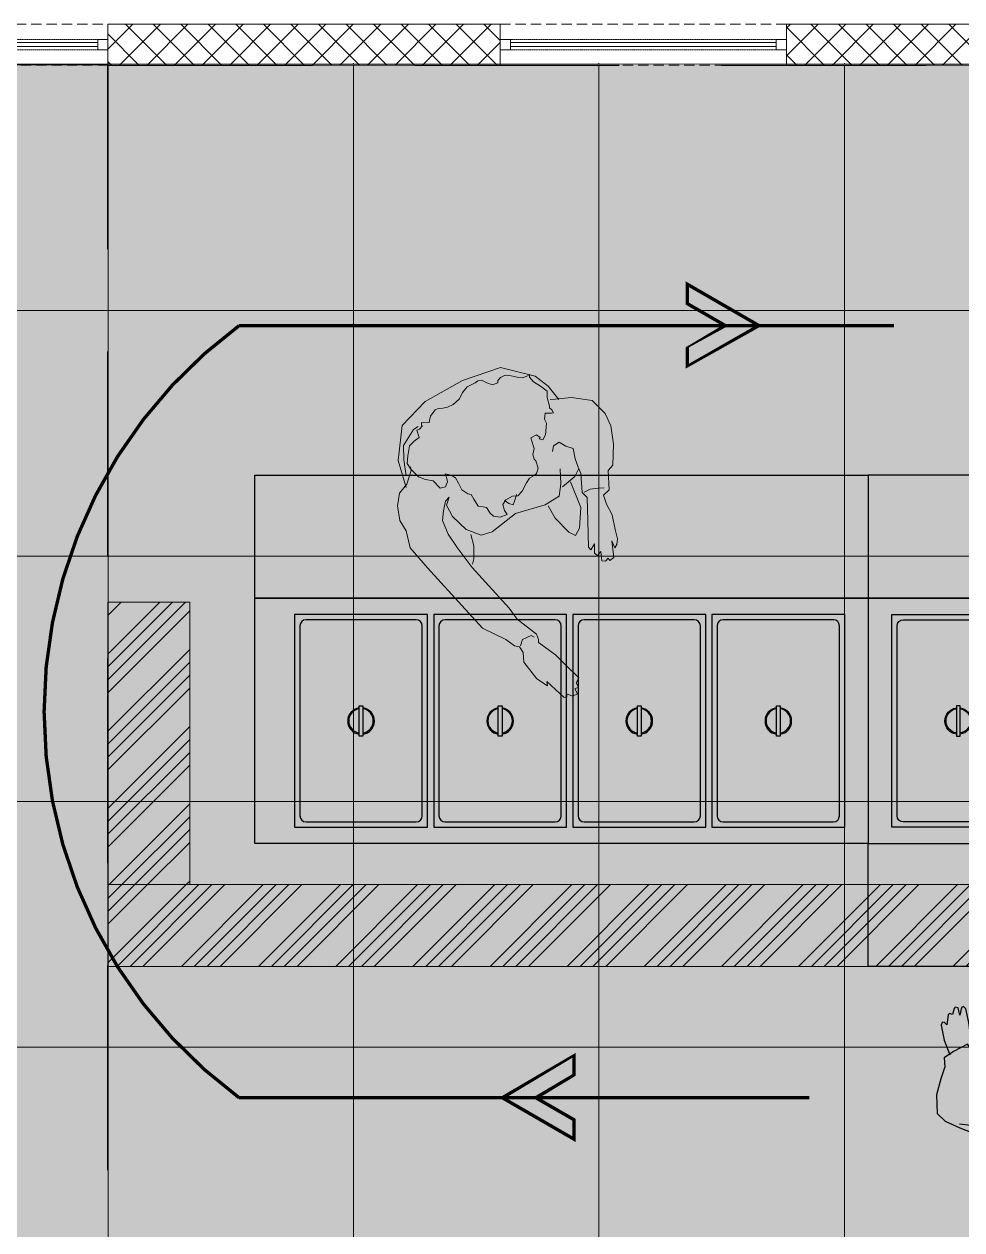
# Model space of a CAD drawing. Header units: millimetres. Extents: x 2335845 to 2509607, y 289014 to 361737.
# Drawn here: x 2388381 to 2390673, y 304056 to 307002 of the extents above; entities that cross this region are included whole.
import ezdxf

# ---------------------------------------------------------------- set-up
doc = ezdxf.new("R2010")
doc.units = ezdxf.units.MM
for name, pattern in [('DASHED', [0.75, 0.5, -0.25]), ('DASHED2', [0.375, 0.25, -0.125]), ('HIDDEN', [0.375, 0.25, -0.125]), ('HIDDEN2', [0.1875, 0.125, -0.0625])]:
    doc.linetypes.add(name, pattern=pattern)
for name, color, linetype, lineweight in [('150 mm WALL', 134, 'Continuous', 25), ('AR_01_PARTITION FULL HT', 2, 'Continuous', 25), ('AR_01_WALL', 134, 'Continuous', 20), ('I-Human', 9, 'Continuous', 9), ('IN-PRTN-FULL', 30, 'Continuous', 20), ('IN-PRTN-HATCH', 8, 'Continuous', 5), ('K - Equipment', 7, 'Continuous', 25), ('SWA- GLASS PARTITION', 8, 'Continuous', 5), ('SWA-GLASS', 140, 'Continuous', 9), ('SWA-METAL', 165, 'Continuous', 9), ('TOA-FC-GYPSUM', 250, 'Continuous', 5), ('TOA-FL-TILE-2', 8, 'Continuous', 5), ('TOA-FL-TILE-3', 8, 'Continuous', 5)]:
    doc.layers.add(name, color=color, linetype=linetype, lineweight=lineweight)
for name, color, linetype in [('CH - MAN', 8, 'Continuous'), ('FLOOR MARK', 7, 'Continuous'), ('FR-CUSTOM', 40, 'Continuous'), ('I-FUR', 7, 'Continuous'), ('I-FURN', 7, 'Continuous')]:
    doc.layers.add(name, color=color, linetype=linetype)
pattern_1 = [(135, (951725.344004, 6184.825185), (-94.29268927122612, -94.29268927122612), []), (135, (951725.344004, 6216.256095), (-94.29268927122612, -94.29268927122612), []), (135, (951725.344004, 6247.687005), (-94.29268927122612, -94.29268927122612), []), (135, (951725.344004, 6279.117985), (-94.29268927122612, -94.29268927122612), [])]

# ---------------------------------------------------------------- blocks, each defined once
blk = doc.blocks.new('EGEG')
at = {"layer": 'K - Equipment'}
for points in [[(2039130.925548421, -715975.5436601574), (2039430.925548421, -715975.5436601574), (2039430.925548421, -717775.5436601574), (2039130.925548421, -717775.5436601574), (2039130.925548421, -715975.5436601574)], [(2039431.1868842, -715975.5436601574), (2040030.925548421, -715975.5436601574), (2040030.925548421, -717775.5436601574), (2039430.925548421, -717775.5436601574), (2039430.925548421, -715975.5436601574)], [(2040330.925548421, -715975.5436601574), (2040030.925548421, -715975.5436601574), (2040030.925548421, -717775.5436601574), (2040330.925548421, -717775.5436601574), (2040330.925548421, -715975.5436601574)]]:
    blk.add_lwpolyline(points, dxfattribs=at)
for points in [[(2039991.05621631, -716033.0220869747), (2039471.05621631, -716033.0220869747), (2039471.05621631, -716358.0220869747), (2039991.05621631, -716358.0220869747)], [(2039768.768482327, -716190.8178363065), (2039768.768482327, -716200.1217401349), (2039694.133308948, -716200.1217401349), (2039694.133308948, -716190.8178363065)], [(2039991.05621631, -716373.059022943), (2039471.05621631, -716373.059022943), (2039471.05621631, -716698.059022943), (2039991.05621631, -716698.059022943)], [(2039768.768482327, -716530.8547722748), (2039768.768482327, -716540.1586761032), (2039694.133308948, -716540.1586761032), (2039694.133308948, -716530.8547722748)], [(2039991.05621631, -716713.0959589113), (2039471.05621631, -716713.0959589113), (2039471.05621631, -717038.0959589113), (2039991.05621631, -717038.0959589113)], [(2039768.768482327, -716870.8917082432), (2039768.768482327, -716880.1956120706), (2039694.133308948, -716880.1956120706), (2039694.133308948, -716870.8917082432)], [(2039991.05621631, -717053.1328948787), (2039471.05621631, -717053.1328948787), (2039471.05621631, -717378.1328948787), (2039991.05621631, -717378.1328948787)], [(2039768.768482327, -717210.9286442106), (2039768.768482327, -717220.2325480389), (2039694.133308948, -717220.2325480389), (2039694.133308948, -717210.9286442106)], [(2039991.05621631, -717393.1698308471), (2039471.05621631, -717393.1698308471), (2039471.05621631, -717718.1698308471), (2039991.05621631, -717718.1698308471)], [(2039768.768482327, -717550.9655801789), (2039768.768482327, -717560.2694840073), (2039694.133308948, -717560.2694840073), (2039694.133308948, -717550.9655801789)]]:
    blk.add_lwpolyline(points, close=True, dxfattribs=at)
for points in [[(2039963.05621631, -716046.0220869747), (2039499.05621631, -716046.0220869747, 0.414213562373095), (2039484.05621631, -716061.0220869747), (2039484.05621631, -716330.0220869747, 0.414213562373095), (2039499.05621631, -716345.0220869747), (2039963.05621631, -716345.0220869747, 0.414213562373095), (2039978.05621631, -716330.0220869747), (2039978.05621631, -716061.0220869747, 0.414213562373095)], [(2039963.05621631, -716386.059022943), (2039499.05621631, -716386.059022943, 0.414213562373095), (2039484.05621631, -716401.059022943), (2039484.05621631, -716670.059022943, 0.414213562373095), (2039499.05621631, -716685.059022943), (2039963.05621631, -716685.059022943, 0.414213562373095), (2039978.05621631, -716670.059022943), (2039978.05621631, -716401.059022943, 0.414213562373095)], [(2039963.05621631, -716726.0959589113), (2039499.05621631, -716726.0959589113, 0.414213562373095), (2039484.05621631, -716741.0959589113), (2039484.05621631, -717010.0959589113, 0.414213562373095), (2039499.05621631, -717025.0959589113), (2039963.05621631, -717025.0959589113, 0.414213562373095), (2039978.05621631, -717010.0959589113), (2039978.05621631, -716741.0959589113, 0.414213562373095)], [(2039963.05621631, -717066.1328948787), (2039499.05621631, -717066.1328948787, 0.414213562373095), (2039484.05621631, -717081.1328948787), (2039484.05621631, -717350.1328948787, 0.414213562373095), (2039499.05621631, -717365.1328948787), (2039963.05621631, -717365.1328948787, 0.414213562373095), (2039978.05621631, -717350.1328948787), (2039978.05621631, -717081.1328948787, 0.414213562373095)], [(2039963.05621631, -717406.1698308471), (2039499.05621631, -717406.1698308471, 0.414213562373095), (2039484.05621631, -717421.1698308471), (2039484.05621631, -717690.1698308471, 0.414213562373095), (2039499.05621631, -717705.1698308471), (2039963.05621631, -717705.1698308471, 0.414213562373095), (2039978.05621631, -717690.1698308471), (2039978.05621631, -717421.1698308471, 0.414213562373095)]]:
    blk.add_lwpolyline(points, format="xyb", close=True, dxfattribs=at)
for centre, radius, start, end in [((2039731.450895638, -716195.4697882212), 32.54279514469512, 8.2185138827943, 171.7814861172057), ((2039731.05621631, -716195.5220869747), 30, 9.021690048051655, 170.9783099519483), ((2039731.450895638, -716195.4697882212), 32.54279514469512, 188.2185138827943, 351.7814861172056), ((2039731.05621631, -716195.5220869747), 30, 188.8194774801104, 351.1805225198896), ((2039731.450895638, -716535.5067241886), 32.54279514469512, 8.2185138827943, 171.7814861172057), ((2039731.05621631, -716535.559022943), 30, 9.021690048051655, 170.9783099519483), ((2039731.450895638, -716535.5067241886), 32.54279514469512, 188.2185138827943, 351.7814861172056), ((2039731.05621631, -716535.559022943), 30, 188.8194774801104, 351.1805225198896), ((2039731.450895638, -716875.5436601569), 32.54279514469512, 8.2185138827943, 171.7814861172057), ((2039731.05621631, -716875.5959589113), 30, 9.021690048051655, 170.9783099519483), ((2039731.450895638, -716875.5436601569), 32.54279514469512, 188.2185138827943, 351.7814861172056), ((2039731.05621631, -716875.5959589113), 30, 188.8194774801104, 351.1805225198896), ((2039731.450895638, -717215.5805961252), 32.54279514469512, 8.2185138827943, 171.7814861172057), ((2039731.05621631, -717215.6328948787), 30, 9.021690048051655, 170.9783099519483), ((2039731.450895638, -717215.5805961252), 32.54279514469512, 188.2185138827943, 351.7814861172056), ((2039731.05621631, -717215.6328948787), 30, 188.8194774801104, 351.1805225198896), ((2039731.450895638, -717555.6175320935), 32.54279514469512, 8.2185138827943, 171.7814861172057), ((2039731.05621631, -717555.6698308471), 30, 9.021690048051655, 170.9783099519483), ((2039731.450895638, -717555.6175320935), 32.54279514469512, 188.2185138827943, 351.7814861172056), ((2039731.05621631, -717555.6698308471), 30, 188.8194774801104, 351.1805225198896)]:
    blk.add_arc(centre, radius, start, end, dxfattribs=at)
blk = doc.blocks.new('Man_Walking')
at = {"color": 8}
for points in [[(6.994815942484593, 20.04714680234597), (5.673333300886723, 21.73925321504325), (5.221422860965276, 23.90092526433714), (5.482468270448179, 26.46741793760507), (6.870983114018372, 27.81202701512925), (8.857115064208982, 26.90841829974566), (9.594983994741368, 24.49800938510439), (9.74457141569178, 22.35813806680457)], [(21.05976687762791, 19.28508842521555), (20.44580443824703, 19.95180992260779), (20.28367492179291, 20.48555461674991), (20.17730606144301, 21.23614714520849), (19.98102210609863, 21.85267060742067), (20.10818028991321, 22.22500176150228), (20.47174635114948, 22.25902167901026), (20.81349823278811, 21.71232428653624), (21.0441444355672, 21.2941126616341), (21.32499743648509, 21.29393920082279), (21.44392880234659, 22.10860103428135), (21.752981099399, 23.61231731336815), (22.01264350832094, 23.87469857365417), (22.244937944404, 23.75755273575655), (22.40541922755506, 22.92274225460992), (22.60274225814442, 23.71167227018927), (22.91075540709585, 23.80993507673779), (23.04037879081966, 23.66003493241791), (23.1938657912458, 23.00643959942212), (23.52183699696411, 23.10326321609941), (23.67141844558114, 22.95192399462925), (23.81317427191948, 21.85743705415356), (24.11563356290458, 22.15689019047463), (24.33517204162013, 22.14105911240026), (24.45327207605874, 21.83135819142248), (24.13413683822069, 20.1878160918603), (23.49711333544997, 18.58727619609621)], [(6.858444872823156, 18.15601234939263), (6.827289904639428, 19.83111103348879), (7.929846257597772, 21.42445697636035), (9.28017720166258, 22.23954840705742), (10.62972110145961, 21.9901543613531), (11.43850298821667, 20.5631353622483)], [(6.344957073715477, 17.35661428658282), (7.025970910667409, 18.37204811825072), (9.192112672812755, 19.96473688076535)], [(16.17591003306347, 16.72373590742959), (17.9360867632938, 16.90096321669338), (19.43679217257681, 16.64066880549203), (20.55413896535879, 16.33197992991413), (21.22891091525776, 16.20728290706197), (21.01386538086968, 17.4394096879449), (20.97725556989894, 19.03886299392238), (21.56086928096351, 19.75716549586545), (23.09897154548412, 18.96190325508982), (24.11346336959082, 18.28043767166932), (24.04255041336706, 17.29704775613377), (24.47888336919709, 15.97292504888796), (24.96352286583783, 14.26512526830251), (24.89182286534538, 12.21724987636466), (23.99497644973758, 11.36945734917831), (22.42335808423081, 10.6463618448432), (21.0948465113122, 10.13385192661903), (20.07332575588384, 8.610701179117175), (18.5383172013469, 6.288152368804593), (16.90669556518946, 4.732957705170382), (13.92631707350188, 4.491642563643698), (10.10442763833794, 5.223474152511558), (7.810517826390196, 6.073238220770551), (7.022768266511547, 6.738353255946869)], [(13.90303254799414, 16.81159601175918), (14.35809116498581, 18.90786586807358), (15.07104701438925, 19.31268649204853), (13.2688056304039, 20.65926711064444), (11.34655770511449, 20.34164941064214), (12.01430072369089, 18.01233605686671), (12.20285908841538, 17.4664678617954)], [(5.349136443684749, 14.08271947686794), (5.685762607908825, 16.64376196738781), (7.840994684479255, 18.08515997366599), (10.27127556608934, 19.12653035836033), (11.4805676419744, 19.03932743438859)], [(14.63859481281065, 18.58348362460842), (15.89073858671941, 18.03695824917927), (17.18573405865186, 17.03111042229361)], [(8.454134808105437, 7.623639882013642), (5.170646253179026, 6.339639995076915), (4.635339082925153, 5.237660419794202), (3.533569774235498, 4.708799953324934), (1.260692289165258, 4.796660057653618), (0.0576421003358938, 6.023993836146338), (-3.75132494e-08, 8.385351106052303), (0.8968463780945477, 9.233143633239573), (2.956252417311358, 12.50638126259751), (5.035903739139707, 13.95322945162466), (8.130833929342543, 15.78309753363269), (9.599597326174944, 16.13341633012519)], [(10.44489607537775, 15.81211122544287), (10.9138655603308, 16.17483364183304), (11.41581908256262, 16.34857042878762), (11.84964831217325, 16.22398312672144), (12.23400148586529, 16.38287426880729)], [(13.37343280671553, 16.34736083595621), (13.64161754107476, 16.1880664962599), (14.04748276988243, 16.32208049769347), (14.4927839816562, 16.03338470684489), (15.14675379891446, 15.72964167232098), (15.24427400154468, 15.46602462092946)], [(15.78493919788593, 14.23741643079652), (15.5583466645528, 14.65029632610262), (15.31836736728087, 14.87753442390008), (15.07647328823145, 14.75502223540738), (14.91560739317151, 14.46338581024142), (14.92349124806492, 13.92632181048052), (14.9975846138002, 13.33783161345113), (15.0119204143773, 12.56704345084185), (14.89192241149044, 11.5493573964794), (14.6825294971502, 10.58476945534844), (14.42557530866793, 10.25341024466056), (14.13706899211388, 9.807696826494835), (13.92745134999018, 10.77917403028536), (13.59065945044017, 9.987054157757344), (13.3564244985007, 11.26354311442523), (13.52422521181483, 11.97454549994641), (13.35404355265541, 12.52331291145479), (12.92021432304477, 12.64790021352096), (12.34201121701494, 12.38635827570383), (11.82380711242763, 12.63365936506748), (11.44447397521412, 12.54438389704669), (11.23221724245809, 12.18647562974352), (11.29435575346247, 11.10900379829295), (11.33522364563464, 10.38295416909736), (11.06226031108213, 10.7991778963295), (10.70060966543019, 9.985524715077053), (10.47927860485993, 10.79456534604819), (10.19913901576888, 10.46487805132515), (10.05692135741151, 10.75504415933196), (10.22472207072655, 11.46604654485404), (10.3031278725864, 12.23014704360762), (10.30863078163452, 12.95285284087627), (10.37389125583991, 13.8578566037248), (10.56630927897072, 14.26384723636861), (10.53356667797629, 14.77937792740508), (10.37653034647223, 15.18724207481941), (10.17455512295669, 15.29511021724725), (9.947479717053962, 15.05489998934886), (9.814577822796991, 14.50466226068224)], [(22.45608714094919, 11.10023411355255), (20.92265267494872, 10.90665625604456), (19.13986952930531, 9.362361957906476), (17.21683455974902, 7.980258781501878), (15.33743833248603, 7.203318630042165), (11.71501694761787, 7.540572780076079)], [(14.54575355126848, 2.546006283207904), (14.20991443131128, 1.049449269089425), (14.91117355087476, 0.238493660425636), (16.10955594118582, -1.97816483e-08), (17.72481304898406, 1.328258509497432), (19.40007342743388, 3.488616198076531), (20.39589405746551, 6.762511007792317), (20.47304890074315, 8.886031777847935)], [(7.152110404850418, 6.424871377977843), (8.101144115521263, 4.835661257139553), (9.493539713342896, 4.126944759977824), (11.32384235552922, 4.223076508374877), (12.8946736767673, 3.881686536306777), (15.18858348871594, 3.031922468048694), (16.44151430689158, 3.549882569021837), (18.07313594304992, 5.105077232656046), (19.04635015766757, 7.011905053496636)], [(14.21148851984503, 3.178420221894016), (14.9774187085793, 2.210723674245715), (16.64019531292047, 2.090819653784679), (18.25545242071871, 3.419078183063764), (18.5757140565845, 5.753184539229412)]]:
    blk.add_lwpolyline(points, dxfattribs=at)
blk.add_lwpolyline([(12.91714248535004, 17.45325523879169), (12.54450273010457, 17.45680066952432), (12.27272986847651, 17.24313949824304), (12.04398111708156, 16.9797240456563), (11.96103815131277, 16.79909799604034), (11.66130128888176, 16.84403812825881), (11.2090652588538, 16.71336795875218), (10.54314058686282, 16.52812935885581), (9.91473711605954, 15.57043068038533), (9.79163385847164, 14.83287923824796), (9.657058618722427, 14.25943628489299), (9.434278940442482, 13.1092065462552), (9.437142758857364, 12.50252687242923), (9.110149495976428, 11.52309328642955), (9.30208464653765, 11.27599379587068), (9.552345453050066, 11.51453210780514), (9.442387523117533, 10.63607740157372), (9.66204523819465, 9.803831545912407), (10.63534919122389, 9.080520952228515), (12.54635067787308, 8.756110129723174), (14.49249241986467, 8.919009025674171), (15.35752849695541, 9.603059156969582), (15.65010581334968, 11.07481820931739), (15.86355301902654, 10.80284157810624), (16.08226169746625, 10.92702568256286), (15.86810689143635, 12.48197733549191), (15.91903156506555, 14.15776926094881), (15.80884890735046, 15.21537969963796), (15.6157232838666, 16.09236408871115), (15.17376876307912, 16.42747032893735), (14.44522270751417, 16.66661343728706), (13.81419685458127, 16.64213949424525), (13.71667665194923, 16.90575654563677), (13.55462028396846, 17.24400501898513), (13.35933844242277, 17.44469406016728)], close=True, dxfattribs=at)
blk = doc.blocks.new('M3')
at = {"color": 8}
blk.add_blockref('Man_Walking', (-8.7980396e-09, 4.18495532e-08), dxfattribs=at)
blk = doc.blocks.new('G$CEFFFF363')
at = {"layer": 'FR-CUSTOM', "linetype": 'DASHED2', "ltscale": 100}
h = blk.add_hatch(color=7, dxfattribs=at)
h.dxf.hatch_style = 1
h.paths.add_polyline_path([(502.6022259536549, 5849.606525533367), (444.8671990346047, 5849.606525533367), (379.5169322268921, 5962.796507932246), (314.1666654189466, 5849.606525533367), (256.4316385043203, 5849.606525540818), (379.5169322268921, 6062.796507932246)])
h = blk.add_hatch(color=7, dxfattribs=at)
h.dxf.hatch_style = 1
h.paths.add_polyline_path([(-2042.427217284334, 5511.53542358987), (-1984.692190365575, 5511.53542358987), (-1919.341923557571, 5398.345441190526), (-1853.991656749917, 5511.53542358987), (-1796.256629835232, 5511.535423582885), (-1919.341923557571, 5298.345441190992)])
at = {"layer": 'FR-CUSTOM', "color": 1, "linetype": 'DASHED2', "ltscale": 100}
for p, q in [((379.5169322268921, 5962.796507932246), (314.1666654189466, 5849.606525533367)), ((444.8671990346047, 5849.606525533367), (379.5169322268921, 5962.796507932246)), ((-1984.692190365575, 5511.53542358987), (-1919.341923557571, 5398.345441190526)), ((-1919.341923557571, 5398.345441190526), (-1853.991656749917, 5511.53542358987))]:
    blk.add_line(p, q, dxfattribs=at)
at = {"layer": 'FR-CUSTOM', "color": 1, "linetype": 'DASHED2', "ltscale": 100, "const_width": 10}
blk.add_lwpolyline([(-1919.341923557571, 4896.434207702056), (-1919.341923557571, 6846.875950230286, -0.5055127666361997), (379.5169322268921, 6846.875950230286), (379.5169322268921, 5148.184207702056)], format="xyb", dxfattribs=at)
at = {"layer": 'FR-CUSTOM', "color": 1, "linetype": 'Continuous', "ltscale": 100, "const_width": 10}
for points in [[(502.6022259536549, 5849.606525533367), (444.8671990346047, 5849.606525533367), (379.5169322268921, 5962.796507932246), (314.1666654189466, 5849.606525533367), (256.4316385043203, 5849.606525540818), (379.5169322268921, 6062.796507932246)], [(-2042.427217284334, 5511.53542358987), (-1984.692190365575, 5511.53542358987), (-1919.341923557571, 5398.345441190526), (-1853.991656749917, 5511.53542358987), (-1796.256629835232, 5511.535423582885), (-1919.341923557571, 5298.345441190992)]]:
    blk.add_lwpolyline(points, close=True, dxfattribs=at)
at = {"layer": 'CH - MAN', "xscale": 27.33749999850989, "yscale": 27.33749999850989, "zscale": 27.33749999850989, "rotation": 90}
blk.add_blockref('M3', (760.311289628793, 4087.278417169116), dxfattribs=at)
blk = doc.blocks.new('FDFSDFD')
at = {"layer": 'I-Human'}
for p, q in [((-1774290.468677218, -879044.5273317939), (-1774265.713461607, -879026.389015709)), ((-1774265.713461607, -879026.389015709), (-1774231.056159748, -879014.8464509295)), ((-1774231.056159748, -879014.8464509295), (-1774201.349901014, -879016.4953887552)), ((-1774201.349901014, -879016.4953887552), (-1774160.091208329, -879006.6017618)), ((-1774160.091208329, -879006.6017618), (-1774097.377995444, -879021.4422022322)), ((-1774097.377995444, -879021.4422022322), (-1773904.287313669, -879072.5592748285)), ((-1774302.021111173, -879070.9103370028), (-1774290.468677218, -879044.5273317939)), ((-1774434.04892777, -879126.9742230788), (-1774363.083976345, -879079.1550261325)), ((-1774363.083976345, -879079.1550261325), (-1774295.419720336, -879065.9635235259)), ((-1774320.174935953, -879079.1550261325), (-1774358.132933222, -879092.3465287376)), ((-1774326.776326784, -879095.6444043902), (-1774302.021111173, -879070.9103370028)), ((-1773904.287313669, -879072.5592748285), (-1773853.126534739, -879110.484844821)), ((-1774389.489539664, -879107.1869691698), (-1774412.594407568, -879146.7614769866)), ((-1774358.132933222, -879092.3465287376), (-1774389.489539664, -879107.1869691698)), ((-1774381.931382825, -879120.1801538769), (-1774361.746012352, -879105.0540592012)), ((-1774361.746012352, -879105.0540592012), (-1774346.6069845, -879094.9699960849)), ((-1774346.6069845, -879094.9699960849), (-1774329.785842442, -879096.65067327)), ((-1774335.485742055, -879098.5450626817), (-1774326.776326784, -879095.6444043902)), ((-1774329.785842442, -879096.65067327), (-1774304.554129356, -879105.0540592012)), ((-1774304.554129356, -879105.0540592012), (-1774291.097215713, -879116.8187995038)), ((-1774183.196076228, -879107.1869691698), (-1774203.000248716, -879120.3784717763)), ((-1774146.888426667, -879103.8890935171), (-1774183.196076228, -879107.1869691698)), ((-1774107.280081691, -879108.8359069953), (-1774146.888426667, -879103.8890935171)), ((-1774047.867564221, -879118.7295339493), (-1774107.280081691, -879108.8359069953)), ((-1773853.126534739, -879110.484844821), (-1773830.021666829, -879122.0274096006)), ((-1774460.454491089, -879204.4743008855), (-1774434.04892777, -879126.9742230788)), ((-1774388.659839643, -879150.4323432242), (-1774386.977725444, -879135.3062485498)), ((-1774386.977725444, -879135.3062485498), (-1774381.931382825, -879120.1801538769)), ((-1774291.097215713, -879116.8187995038), (-1774279.322416275, -879131.9448941782)), ((-1774279.322416275, -879131.9448941782), (-1774255.772817394, -879138.6676029242)), ((-1774255.772817394, -879138.6676029242), (-1774252.408588979, -879152.113020412)), ((-1774226.105116625, -879148.4104148123), (-1774211.25198726, -879133.5699743801)), ((-1774221.154073501, -879135.218912207), (-1774226.105116625, -879148.4104148123)), ((-1774203.000248716, -879120.3784717763), (-1774221.154073501, -879135.218912207)), ((-1774211.25198726, -879133.5699743801), (-1774179.895380812, -879133.5699743801)), ((-1774179.895380812, -879133.5699743801), (-1774136.98634042, -879148.4104148123)), ((-1774092.42695232, -879146.7614769866), (-1774064.371041293, -879131.9210365544)), ((-1774064.371041293, -879131.9210365544), (-1774054.468955046, -879123.6763474263)), ((-1773917.490095326, -879153.3572282891), (-1774047.867564221, -879118.7295339493)), ((-1773823.420274964, -879135.218912125), (-1773834.97271021, -879146.7614769168)), ((-1773830.021666829, -879122.0274096006), (-1773821.76992829, -879131.9210365544)), ((-1773821.76992829, -879131.9210365544), (-1773805.266451218, -879133.5699743801)), ((-1773805.266451218, -879133.5699743801), (-1773783.811931022, -879123.6763474263)), ((-1773783.811931022, -879123.6763474263), (-1773732.651152086, -879133.5699743801)), ((-1773732.651152086, -879133.5699743801), (-1773706.245588772, -879148.4104148123)), ((-1774418.937895349, -879172.2811466445), (-1774412.209438525, -879168.9197922716)), ((-1774415.57366694, -879177.3231782026), (-1774418.937895349, -879172.2811466445)), ((-1774412.594407568, -879146.7614769866), (-1774413.92306787, -879160.4792377147)), ((-1774412.209438525, -879168.9197922716), (-1774410.52732432, -879170.600469458)), ((-1774410.52732432, -879170.600469458), (-1774407.163095911, -879160.5164063431)), ((-1774407.163095911, -879153.7936975985), (-1774388.659839643, -879150.4323432242)), ((-1774407.163095911, -879160.5164063431), (-1774407.163095911, -879153.7936975985)), ((-1774269.229731025, -879163.8777607147), (-1774281.004530469, -879165.5584378999)), ((-1774281.004530469, -879165.5584378999), (-1774270.911845241, -879177.3231782026)), ((-1774260.819160002, -879162.1970835283), (-1774269.229731025, -879163.8777607147)), ((-1774252.408588979, -879152.113020412), (-1774260.819160002, -879162.1970835283)), ((-1774136.98634042, -879148.4104148123), (-1774107.280081691, -879174.7934200226)), ((-1774120.482863348, -879153.3572282891), (-1774092.42695232, -879146.7614769866)), ((-1774107.280081691, -879174.7934200226), (-1774102.329038567, -879202.8253630599)), ((-1773884.48314117, -879158.3040417661), (-1773917.490095326, -879153.3572282891)), ((-1773830.021666829, -879183.0381091521), (-1773884.48314117, -879158.3040417661)), ((-1773834.97271021, -879146.7614769168), (-1773833.32236161, -879169.8466065045)), ((-1773833.32236161, -879169.8466065045), (-1773826.720972152, -879174.7934197612)), ((-1773706.245588772, -879148.4104148123), (-1773716.147675019, -879151.7082904635)), ((-1773716.147675019, -879151.7082904635), (-1773661.686200666, -879171.495544374)), ((-1773661.686200666, -879171.495544374), (-1773660.035852959, -879178.0912956739)), ((-1774463.755186499, -879308.3573839066), (-1774460.454491089, -879204.4743008855)), ((-1774430.712694793, -879215.9787534837), (-1774422.302123758, -879199.1719816215)), ((-1774422.302123758, -879199.1719816215), (-1774417.255781144, -879194.1299500648)), ((-1774417.255781144, -879194.1299500648), (-1774410.52732432, -879189.0879185067)), ((-1774410.52732432, -879189.0879185067), (-1774415.57366694, -879177.3231782026)), ((-1774270.911845241, -879177.3231782026), (-1774260.819160002, -879184.0458869486)), ((-1774260.819160002, -879184.0458869486), (-1774245.680132155, -879184.0458869486)), ((-1774245.680132155, -879184.0458869486), (-1774227.176875892, -879184.0458869486)), ((-1774227.176875892, -879184.0458869486), (-1774212.037848045, -879192.4492728784)), ((-1774212.037848045, -879192.4492728784), (-1774206.99150542, -879199.1719816215)), ((-1774206.99150542, -879199.1719816215), (-1774193.534591772, -879199.1719816215)), ((-1774193.534591772, -879199.1719816215), (-1774173.3492213, -879200.8526588081)), ((-1774173.3492213, -879200.8526588081), (-1774166.620764481, -879210.9367219243)), ((-1774102.329038567, -879202.8253630599), (-1774115.53182023, -879273.7296895667)), ((-1773816.818885172, -879181.3891713265), (-1773830.021666829, -879183.0381091521)), ((-1773810.217494347, -879178.0912956739), (-1773816.818885172, -879181.3891713265)), ((-1773764.007758534, -879201.1764252356), (-1773810.217494347, -879178.0912956739)), ((-1773731.000804389, -879211.0700521894), (-1773764.007758534, -879201.1764252356)), ((-1773668.287591498, -879204.4743008855), (-1773668.287591498, -879214.3679278394)), ((-1773655.084809841, -879204.4743008855), (-1773668.287591498, -879204.4743008855)), ((-1773660.035852959, -879178.0912956739), (-1773666.637243795, -879181.3891713265)), ((-1773666.637243795, -879181.3891713265), (-1773655.084809841, -879191.2827982818)), ((-1773655.084809841, -879191.2827982818), (-1773655.084809841, -879204.4743008855)), ((-1774430.712694793, -879224.3821394121), (-1774430.712694793, -879215.9787534837)), ((-1774425.666352173, -879234.4662025311), (-1774430.712694793, -879224.3821394121)), ((-1774166.620764481, -879210.9367219243), (-1774161.574421862, -879217.6594306689)), ((-1774161.574421862, -879217.6594306689), (-1774144.753279804, -879219.3401078554)), ((-1774144.753279804, -879219.3401078554), (-1774134.660594576, -879222.7014622284)), ((-1774134.660594576, -879222.7014622284), (-1774124.567909337, -879236.1468797176)), ((-1773688.091763991, -879225.9104926202), (-1773731.000804389, -879211.0700521894)), ((-1773679.840025452, -879214.3679278394), (-1773688.091763991, -879225.9104926202)), ((-1773668.287591498, -879214.3679278394), (-1773679.840025452, -879214.3679278394)), ((-1774427.348466383, -879281.5251637406), (-1774422.302123758, -879261.3570375082)), ((-1774422.302123758, -879246.2309428338), (-1774425.666352173, -879234.4662025311)), ((-1774422.302123758, -879261.3570375082), (-1774422.302123758, -879246.2309428338)), ((-1774149.799622418, -879256.3150059487), (-1774156.528079248, -879268.0797462527)), ((-1774155.339571064, -879263.4926453206), (-1774155.140165206, -879265.4850004371)), ((-1774134.660594576, -879252.9536515784), (-1774149.799622418, -879256.3150059487)), ((-1774122.885795133, -879254.6343287636), (-1774134.660594576, -879252.9536515784)), ((-1774124.567909337, -879236.1468797176), (-1774122.885795133, -879254.6343287636)), ((-1774437.441151611, -879294.9705812299), (-1774427.348466383, -879281.5251637406)), ((-1774156.528079248, -879268.0797462527), (-1774156.528079248, -879286.5671952973)), ((-1774156.528079248, -879286.5671952973), (-1774151.481736634, -879298.3319356014)), ((-1774155.140165206, -879265.4850004371), (-1774145.238078959, -879270.431813914)), ((-1774145.238078959, -879286.9211921731), (-1774155.140165206, -879296.8148191271)), ((-1774145.238078959, -879270.431813914), (-1774136.98634042, -879278.6765030436)), ((-1774136.98634042, -879278.6765030436), (-1774145.238078959, -879286.9211921731)), ((-1774115.53182023, -879273.7296895667), (-1774100.67869086, -879347.9318917234)), ((-1774448.902057134, -879405.6447156237), (-1774463.755186499, -879308.3573839066)), ((-1774444.169608435, -879311.7773530907), (-1774437.441151611, -879294.9705812299)), ((-1774444.169608435, -879333.6261565096), (-1774444.169608435, -879311.7773530907)), ((-1774156.528079248, -879313.4580302772), (-1774169.984992896, -879331.9454793232)), ((-1774151.481736634, -879298.3319356014), (-1774156.528079248, -879313.4580302772)), ((-1774155.140165206, -879296.8148191271), (-1774155.484901374, -879297.5037024497)), ((-1774445.851722645, -879342.0295424408), (-1774444.169608435, -879333.6261565096)), ((-1774442.487494231, -879350.4329283704), (-1774445.851722645, -879342.0295424408)), ((-1774430.712694793, -879358.8363143002), (-1774442.487494231, -879350.4329283704)), ((-1774169.984992896, -879331.9454793232), (-1774176.713449714, -879343.7102196258)), ((-1774176.713449714, -879343.7102196258), (-1774176.713449714, -879357.1556371151)), ((-1774100.67869086, -879347.9318917234), (-1774103.97938627, -879387.5063995402)), ((-1774420.620009554, -879368.9203774192), (-1774430.712694793, -879358.8363143002)), ((-1774418.937895349, -879382.3657949057), (-1774420.620009554, -879368.9203774192)), ((-1774223.812647483, -879377.3237633476), (-1774235.587446921, -879387.4078264652)), ((-1774212.037848045, -879375.6430861624), (-1774223.812647483, -879377.3237633476)), ((-1774206.99150542, -879377.3237633476), (-1774212.037848045, -879375.6430861624)), ((-1774188.488249158, -879373.9624089759), (-1774206.99150542, -879377.3237633476)), ((-1774178.395563919, -879363.8783458597), (-1774188.488249158, -879373.9624089759)), ((-1774176.713449714, -879357.1556371151), (-1774178.395563919, -879363.8783458597)), ((-1774061.070345872, -879354.5276430274), (-1774095.727647736, -879352.8787052003)), ((-1774014.860610065, -879367.7191456325), (-1774061.070345872, -879354.5276430274)), ((-1774000.007480705, -879379.261710412), (-1774014.860610065, -879367.7191456325)), ((-1774011.559914649, -879395.7510886671), (-1774000.007480705, -879379.261710412)), ((-1774391.139887372, -879471.6022286494), (-1774448.902057134, -879405.6447156237)), ((-1774427.348466383, -879394.1305352098), (-1774423.984237963, -879385.72714928)), ((-1774427.348466383, -879407.5759526977), (-1774427.348466383, -879394.1305352098)), ((-1774418.937895349, -879419.3406930004), (-1774427.348466383, -879407.5759526977)), ((-1774423.984237963, -879385.72714928), (-1774418.937895349, -879382.3657949057)), ((-1774254.090703183, -879390.7691808355), (-1774262.501274212, -879392.4498580233)), ((-1774262.501274212, -879392.4498580233), (-1774262.501274212, -879407.5759526977)), ((-1774262.501274212, -879407.5759526977), (-1774252.408588979, -879412.6179842558)), ((-1774235.587446921, -879387.4078264652), (-1774254.090703183, -879390.7691808355)), ((-1774252.408588979, -879412.6179842558), (-1774250.726474774, -879409.2566298841)), ((-1774250.726474774, -879409.2566298841), (-1774243.99801795, -879415.9793386273)), ((-1774128.734601881, -879405.6447156237), (-1774161.741556037, -879420.4851560531)), ((-1774103.97938627, -879387.5063995402), (-1774128.734601881, -879405.6447156237)), ((-1774120.482863348, -879405.6447156237), (-1774128.734601881, -879443.5702856148)), ((-1774054.468955046, -879422.1340938788), (-1774011.559914649, -879395.7510886671)), ((-1774018.161305486, -879422.1340938788), (-1773960.399135718, -879394.1021508442)), ((-1773960.399135718, -879394.1021508442), (-1773952.147397185, -879395.7510886671)), ((-1773952.147397185, -879395.7510886671), (-1773960.399135718, -879410.5915290993)), ((-1773960.399135718, -879410.5915290993), (-1773940.594963236, -879400.6979021453)), ((-1773940.594963236, -879400.6979021453), (-1773932.343224691, -879403.9957777994)), ((-1773932.343224691, -879403.9957777994), (-1773937.29426782, -879415.5383425761)), ((-1773937.29426782, -879415.5383425761), (-1773915.839747619, -879407.293653448)), ((-1773915.839747619, -879407.293653448), (-1773910.888704495, -879415.5383425761)), ((-1774408.845210115, -879431.1054333044), (-1774418.937895349, -879419.3406930004)), ((-1774402.116753291, -879441.1894964193), (-1774408.845210115, -879431.1054333044)), ((-1774252.408588979, -879427.7440789301), (-1774275.958187855, -879442.8701736057)), ((-1774243.99801795, -879415.9793386273), (-1774252.408588979, -879427.7440789301)), ((-1774219.503725788, -879432.0277208326), (-1774221.154073501, -879448.5170990918)), ((-1774207.95129185, -879423.7830317072), (-1774219.503725788, -879432.0277208326)), ((-1774122.133211055, -879428.729845184), (-1774054.468955046, -879422.1340938788)), ((-1774069.322084411, -879446.8681612648), (-1774018.161305486, -879422.1340938788)), ((-1773909.238356787, -879436.9745343109), (-1773947.196354067, -879451.8149747404)), ((-1773910.888704495, -879415.5383425761), (-1773914.189399911, -879423.7830317072)), ((-1773914.189399911, -879423.7830317072), (-1773907.588009085, -879425.4319695327)), ((-1773907.588009085, -879425.4319695327), (-1773909.238356787, -879436.9745343109)), ((-1774400.434639087, -879451.2735595369), (-1774402.116753291, -879441.1894964193)), ((-1774400.434639087, -879461.3576226517), (-1774400.434639087, -879451.2735595369)), ((-1774398.752524882, -879459.6769454667), (-1774400.434639087, -879461.3576226517)), ((-1774395.388296473, -879457.9962682801), (-1774398.752524882, -879459.6769454667)), ((-1774380.249268614, -879461.3576226517), (-1774395.388296473, -879457.9962682801)), ((-1774363.428126562, -879471.4416857694), (-1774380.249268614, -879461.3576226517)), ((-1774309.60047197, -879468.0803313977), (-1774331.467956652, -879473.1223629544)), ((-1774306.23624356, -879466.3996542112), (-1774309.60047197, -879468.0803313977)), ((-1774299.507786742, -879469.7610085829), (-1774306.23624356, -879466.3996542112)), ((-1774287.732987298, -879442.8701736057), (-1774299.507786742, -879451.2735595369)), ((-1774299.507786742, -879451.2735595369), (-1774292.779329912, -879464.7189770261)), ((-1774291.097215713, -879469.7610085829), (-1774299.507786742, -879469.7610085829)), ((-1774292.779329912, -879464.7189770261), (-1774291.097215713, -879469.7610085829)), ((-1774275.958187855, -879442.8701736057), (-1774287.732987298, -879442.8701736057)), ((-1774221.154073501, -879448.5170990918), (-1774204.650596429, -879458.4107260456)), ((-1774204.650596429, -879458.4107260456), (-1774191.447814767, -879471.6022286494)), ((-1774191.447814767, -879471.6022286494), (-1774166.692599155, -879465.0064773483)), ((-1774166.692599155, -879465.0064773483), (-1774145.238078959, -879461.708601697)), ((-1774145.238078959, -879461.708601697), (-1774128.734601881, -879460.0596638727)), ((-1774128.734601881, -879443.5702856148), (-1774140.287035841, -879460.0596638727)), ((-1774128.734601881, -879460.0596638727), (-1774085.825561495, -879441.9213477878)), ((-1774085.825561495, -879441.9213477878), (-1774069.322084411, -879446.8681612648)), ((-1774084.175212693, -879446.8681615561), (-1774084.175212693, -879463.3575396047)), ((-1774084.175212693, -879463.3575396047), (-1774077.573823235, -879481.4958559357)), ((-1773945.546006359, -879466.6554151739), (-1773968.650874257, -879471.6022286494)), ((-1773947.196354067, -879451.8149747404), (-1773929.042529281, -879450.1660369175)), ((-1773933.993572399, -879458.4107260456), (-1773945.546006359, -879466.6554151739)), ((-1773929.042529281, -879450.1660369175), (-1773933.993572399, -879458.4107260456)), ((-1774354.832237806, -879488.0916069072), (-1774391.139887372, -879471.6022286494)), ((-1774344.924870289, -879479.8450717004), (-1774363.428126562, -879471.4416857694)), ((-1774313.573545116, -879496.3362960368), (-1774354.832237806, -879488.0916069072)), ((-1774331.467956652, -879473.1223629544), (-1774344.924870289, -879479.8450717004)), ((-1774318.52458824, -879488.0916069072), (-1774323.736092218, -879477.0266217884)), ((-1774303.671458881, -879526.0171768998), (-1774318.52458824, -879488.0916069072)), ((-1774077.573823235, -879481.4958559357), (-1774070.97243132, -879494.6873590128)), ((-1774056.119302754, -879484.7937312573), (-1774061.070345872, -879502.932047338)), ((-1774033.014434851, -879481.495855606), (-1774056.119302754, -879484.7937312573)), ((-1774003.308176116, -879481.495855606), (-1774033.014434851, -879481.495855606)), ((-1773968.650874257, -879471.6022286494), (-1774003.308176116, -879481.495855606)), ((-1774273.965200146, -879567.2406225436), (-1774303.671458881, -879526.0171768998)), ((-1774103.97938627, -879522.7193012458), (-1774110.580777101, -879539.2086795049)), ((-1774061.070345872, -879502.932047338), (-1774103.97938627, -879522.7193012458)), ((-1774110.580777101, -879539.2086795049), (-1774155.140165206, -879563.9427468897)), ((-1774231.056159748, -879580.4321251488), (-1774273.965200146, -879567.2406225436)), ((-1774198.049205598, -879578.7831873205), (-1774231.056159748, -879580.4321251488)), ((-1774155.140165206, -879563.9427468897), (-1774198.049205598, -879578.7831873205))]:
    blk.add_line(p, q, dxfattribs=at)
blk = doc.blocks.new('*U839')
at = {"layer": 'IN-PRTN-HATCH'}
h = blk.add_hatch(dxfattribs=at)
h.set_pattern_fill('ANSI37', color=256, scale=15)
h.set_pattern_definition([(45, (6670.194026196114, 1.527951098978519e-10), (-33.67596045400933, 33.67596045400933), []), (135, (6670.194026196114, 1.527951098978519e-10), (-33.67596045400933, -33.67596045400932), [])])
h.paths.add_polyline_path([(-98925.56499206154, -39967.19809345138), (-97966.60875329236, -39967.19809345121), (-97966.60875329236, -39867.19809345121), (-98925.56499206154, -39867.19809345138)])
at = {"layer": 'IN-PRTN-FULL', "elevation": -2.73431167647e-05}
blk.add_lwpolyline([(-98925.56499206154, -39967.19809345138), (-97966.60875329236, -39967.19809345121), (-97966.60875329236, -39867.19809345121), (-98925.56499206154, -39867.19809345138)], close=True, dxfattribs=at)
blk = doc.blocks.new('*U761')
at = {"layer": 'SWA- GLASS PARTITION', "linetype": 'HIDDEN2', "ltscale": 200, "elevation": -0.0003093880525210051}
blk.add_lwpolyline([(108939.0602773681, -163313.0164129143), (109639.0602773326, -163313.0094005656), (109639.0602773326, -163413.0094005656), (108939.0602773681, -163413.0164129143)], close=True, dxfattribs=at)
at = {"layer": 'SWA-GLASS', "color": 4, "elevation": -0.0003093880525210051}
blk.add_lwpolyline([(109614.0602773326, -163358.0094005656), (109614.0602773326, -163368.0094005656), (108964.0602773681, -163368.0164129143), (108964.0602773681, -163358.0164129143)], close=True, dxfattribs=at)
at = {"layer": 'SWA-METAL', "color": 8, "linetype": 'HIDDEN'}
for p, q in [((108964.0602773681, -163350.5164129143, -0.0003093880525210051), (109614.0602773326, -163350.5094005656, -0.0003093880525210051)), ((108964.0602773681, -163375.4895310659, -0.0003093880525210051), (109614.0602773326, -163375.5094005656, -0.0003093880525210051))]:
    blk.add_line(p, q, dxfattribs=at)
at = {"layer": 'SWA-METAL', "elevation": -0.0003093880525210051}
for points in [[(108939.0602773681, -163350.5164129143), (108964.0602773681, -163350.5164129143), (108964.0602773681, -163375.5164129143), (108939.0602773681, -163375.5164129143)], [(109614.0602773326, -163350.5094005656), (109639.0602773326, -163350.5094005656), (109639.0602773326, -163375.5094005656), (109614.0602773326, -163375.5094005656)]]:
    blk.add_lwpolyline(points, close=True, dxfattribs=at)
blk = doc.blocks.new('*U760')
at = {"layer": 'SWA- GLASS PARTITION', "linetype": 'HIDDEN2', "ltscale": 200, "elevation": -0.0003093880525210051}
blk.add_lwpolyline([(109093.8089103601, -163313.0148522623), (109993.8079968955, -163313.0058229073), (109993.8079968955, -163413.0058229073), (109093.8089103601, -163413.0148522623)], close=True, dxfattribs=at)
at = {"layer": 'SWA-GLASS', "color": 4, "elevation": -0.0003093880525210051}
blk.add_lwpolyline([(109968.8079968955, -163358.0058229073), (109968.8079968955, -163368.0058229073), (109118.8089103601, -163368.0148522623), (109118.8089103601, -163358.0148522623)], close=True, dxfattribs=at)
at = {"layer": 'SWA-METAL', "color": 8, "linetype": 'HIDDEN'}
for p, q in [((109118.8089103601, -163350.5148522623, -0.0003093880525210051), (109968.8079968955, -163350.5058229073, -0.0003093880525210051)), ((109118.8089103601, -163375.4879704139, -0.0003093880525210051), (109968.8079968955, -163375.5058229073, -0.0003093880525210051))]:
    blk.add_line(p, q, dxfattribs=at)
at = {"layer": 'SWA-METAL', "elevation": -0.0003093880525210051}
for points in [[(109093.8089103601, -163350.5148522623), (109118.8089103601, -163350.5148522623), (109118.8089103601, -163375.5148522623), (109093.8089103601, -163375.5148522623)], [(109968.8079968955, -163350.5058229073), (109993.8079968955, -163350.5058229073), (109993.8079968955, -163375.5058229073), (109968.8079968955, -163375.5058229073)]]:
    blk.add_lwpolyline(points, close=True, dxfattribs=at)
blk = doc.blocks.new('*U758')
at = {"layer": 'IN-PRTN-HATCH'}
h = blk.add_hatch(dxfattribs=at)
h.set_pattern_fill('ANSI37', color=256, scale=15)
h.set_pattern_definition([(45, (6729.150264964934, 1.600710675120354e-10), (-33.67596045400933, 33.67596045400933), []), (135, (6729.150264964934, 1.600710675120354e-10), (-33.67596045400933, -33.67596045400932), [])])
h.paths.add_polyline_path([(-98866.60875329272, -39967.19809345137), (-97966.60875329236, -39967.19809345121), (-97966.60875329236, -39867.19809345121), (-98866.60875329272, -39867.19809345137)])
at = {"layer": 'IN-PRTN-FULL', "elevation": -2.73431167647e-05}
blk.add_lwpolyline([(-98866.60875329272, -39967.19809345137), (-97966.60875329236, -39967.19809345121), (-97966.60875329236, -39867.19809345121), (-98866.60875329272, -39867.19809345137)], close=True, dxfattribs=at)
blk = doc.blocks.new('*U921')
at = {"layer": 'AR_01_WALL'}
h = blk.add_hatch(dxfattribs=at)
h.set_pattern_fill('ANSI34', color=8, scale=7, angle=90)
h.set_pattern_definition(pattern_1)
h.paths.add_polyline_path([(284136.7678248886, 139951.3859680567), (289595.723985124, 139951.3859691863), (289595.7239851241, 139751.3859691863), (284136.767824881, 139751.3859683153)])
blk.add_lwpolyline([(284136.7678248886, 139951.3859680567), (289595.723985124, 139951.3859691863), (289595.7239851241, 139751.3859691863), (284136.767824881, 139751.3859683153), (284136.7678248794, 139951.3859677218)], dxfattribs=at)
blk = doc.blocks.new('*U920')
at = {"layer": 'AR_01_WALL'}
h = blk.add_hatch(dxfattribs=at)
h.set_pattern_fill('ANSI34', color=8, scale=7, angle=90)
h.set_pattern_definition(pattern_1)
h.paths.add_polyline_path([(284136.7678248886, 139951.3859680567), (284826.3314404463, 139951.3859681993), (284826.3314404464, 139751.3859681993), (284136.767824881, 139751.3859683153)])
blk.add_lwpolyline([(284136.7678248886, 139951.3859680567), (284826.3314404463, 139951.3859681993), (284826.3314404464, 139751.3859681993), (284136.767824881, 139751.3859683153), (284136.7678248794, 139951.3859677218)], dxfattribs=at)

msp = doc.modelspace()

# ---------------------------------------------------------------- hatches: boundary and pattern name
at = {"layer": 'TOA-FC-GYPSUM'}
h = msp.add_hatch(dxfattribs=at)
h.set_pattern_fill('DASH', color=252, scale=49.9999999998181, angle=45)
h.set_pattern_definition([(45, (90021.13748320658, 24146.98201084777), (0, 224.5064030259121), [158.7499999994225, -158.7499999994225])])
edge = h.paths.add_edge_path()
edge.add_line((2394228.72958307, 302880.2279321175), (2361837.844510321, 302880.2279321175))
edge.add_arc((2362325.550397773, 304175.7707438617), 1384.300621150443, 194.5633508174923, 249.3711998855079, ccw=False)
edge.add_line((2360985.727067106, 303827.6879199288), (2360985.727067106, 306907.1739473264))
edge.add_line((2360985.727067106, 306907.1739473264), (2372044.681893598, 306901.6103699277))
edge.add_line((2372044.681893598, 306901.6103699277), (2372044.683235127, 304701.6242071021))
edge.add_line((2372044.683235127, 304701.6242071021), (2384044.683235127, 304701.6235669184))
edge.add_line((2384044.683235127, 304701.6235669184), (2384044.682564297, 306901.6248660982))
edge.add_line((2384044.682564297, 306901.6248660982), (2395185.727068019, 306907.1739473427))
edge.add_line((2395185.727068019, 306907.1739473427), (2395185.727068019, 303827.6879199451))
edge.add_arc((2394120.701762259, 304127.0051395205), 1106.286445655785, 276.4346417131297, 344.3023878729739, ccw=False)
at = {"layer": 'TOA-FL-TILE-2', "true_color": 0x5e67af}
h = msp.add_hatch(dxfattribs=at)
h.set_pattern_fill('_USER', color=165, scale=600, double=1, pattern_type=0)
h.set_pattern_definition([(0, (2360385.713506688, 304501.6369923194), (0, 600), []), (90, (2360385.713506688, 304501.6369923194), (-600, 3.673940397442059e-14), [])])
h.paths.add_polyline_path([(2388585.727069024, 306901.6307689314), (2395185.727069024, 306901.6307689314), (2395185.727066484, 302701.6369923194), (2388585.727066484, 302701.6369923194)])
at = {"layer": 'TOA-FL-TILE-3'}
h = msp.add_hatch(dxfattribs=at)
h.set_pattern_fill('_USER', color=253, scale=600, double=1, pattern_type=0)
h.set_pattern_definition([(0, (2357985.713506688, 306901.6369923194), (0, 600), []), (90, (2357985.713506688, 306901.6369923194), (-600, 3.673940397442059e-14), [])])
h.paths.add_polyline_path([(2367585.713506688, 306904.4032744225), (2360985.72706775, 306903.7106061692), (2360985.72706775, 302699.0701456796), (2367585.713506688, 302699.7628139329)], flags=17)
edge = h.paths.add_edge_path(flags=16)
edge.add_line((2361443.618553286, 301499.6973232845), (2375246.920171787, 301499.6973232845))
edge.add_arc((2374696.248139446, 301062.7948143201), 702.939179120659, 11.230543790788602, 38.42844066477181, ccw=False)
edge.add_line((2375385.727067755, 301199.6973232845), (2375385.727067755, 295200.7451610119))
edge.add_arc((2375087.433981148, 295199.9332742704), 298.2941914915838, -90.13578270367759, 0.15594584973780456, ccw=False)
edge.add_line((2375086.727067755, 294901.6399204207), (2361443.618553286, 294900.7451610119))
edge.add_arc((2361668.237414395, 295743.023061864), 871.7142278462677, 218.468347376787, 255.0678574998247, ccw=False)
edge.add_line((2360985.72706775, 295200.7451610119), (2360985.72706775, 301199.6973232845))
edge.add_arc((2361668.237414398, 300657.4194224327), 871.7142278485284, 104.93214250032611, 141.5316526233212, ccw=False)
h.paths.add_polyline_path([(2385585.726298927, 306901.624875324), (2384044.682564297, 306901.6248660982), (2384044.683235127, 304701.6242071021), (2372044.683235127, 304701.6242071021), (2372044.681893598, 306901.6103699277), (2370585.712737861, 306901.6249030016), (2370585.714275515, 302691.4939422548), (2385585.727836582, 302691.4939145772)], flags=16)
h.paths.add_polyline_path([(2388585.727068181, 306905.8147850088), (2395185.713507447, 306905.8147850087), (2395185.713505928, 302735.1660158549), (2388585.727066661, 302735.1660158549)], flags=17)
edge = h.paths.add_edge_path(flags=16)
edge.add_line((2381085.727067755, 294901.6399204205), (2395185.727067755, 294901.6369923194))
edge.add_line((2395185.727067755, 294901.6369923194), (2395185.727067755, 301214.879473126))
edge.add_arc((2394379.187164884, 300406.5955504032), 1141.853543435115, 45.06187977688925, 73.27042197158221)
edge.add_line((2394707.875350468, 301500.1190258315), (2381061.980490516, 301500.6986104287))
edge.add_arc((2381085.982461806, 301201.0864362828), 300.5720371595793, 94.58019126533245, 177.3698137895067)
edge.add_line((2380785.727067755, 301214.879473126), (2380785.727067755, 295219.9571652172))
edge.add_arc((2381114.134321049, 295228.9395306639), 328.530070016875, 181.5667234711848, 265.0395689300028)
edge = h.paths.add_edge_path(flags=16)
edge.add_line((2396947.43689049, 304501.6369923194), (2403023.991298516, 304501.6369923194))
edge.add_arc((2403124.86969301, 304939.65727093), 449.4866126479671, 257.0306226994492, 388.1366233088124)
edge.add_line((2403585.713549311, 305151.6242032061), (2403585.713549311, 306900.8730772256))
edge.add_line((2403585.713549311, 306900.8730772256), (2396385.712625308, 306901.6309880721))
edge.add_line((2396385.712625308, 306901.6309880721), (2396385.714581734, 305151.6240476083))
edge.add_arc((2396864.290497891, 304997.4966803861), 502.7824110408175, 162.1486295987786, 279.5188753902793)
h.paths.add_polyline_path([(2396385.713506688, 294901.6399204205), (2396385.713506688, 301501.6369923194), (2403585.713473056, 301501.6369923194), (2403585.7133019, 294901.6369923195)], flags=16)
edge = h.paths.add_edge_path()
edge.add_line((2357985.7135067, 306901.6264722155), (2357985.730136843, 303901.6387021735))
edge.add_line((2357985.730136843, 303901.6387021735), (2359785.721544297, 303901.6352824138))
edge.add_line((2359785.721544297, 303901.6352824138), (2359785.713506688, 295501.6369364223))
edge.add_line((2359785.713506688, 295501.6369364223), (2357885.724918883, 295501.6370482165))
edge.add_line((2357885.724918883, 295501.6370482165), (2357884.217967872, 295843.5145847609))
edge.add_line((2357884.217967872, 295843.5145847609), (2352910.328158095, 295843.5201453363))
edge.add_line((2352910.328158095, 295843.5201453363), (2352911.834559181, 294601.6221197144))
edge.add_line((2352911.834559181, 294601.6221197144), (2351044.683235127, 294601.6221197144))
edge.add_line((2351044.683235127, 294601.6221197144), (2351044.683235127, 293701.624207102))
edge.add_line((2351044.683235127, 293701.624207102), (2350244.683235128, 293701.6242071022))
edge.add_line((2350244.683235128, 293701.6242071022), (2350244.683235128, 291915.2169065916))
edge.add_arc((2372334.757830299, -28802.03647444112), 321477.1034022388, 83.98092870601567, 93.9401442910825, ccw=False)
edge.add_line((2406044.683235127, 290902.778849155), (2406044.683222569, 296951.6242090374))
edge.add_line((2406044.683222569, 296951.6242090374), (2405044.683222569, 296951.6242090374))
edge.add_line((2405044.683222569, 296951.6242090374), (2405044.633491464, 306905.0587606597))
edge.add_line((2405044.633491464, 306905.0587606597), (2387537.950615674, 306905.03918901))
edge.add_line((2387537.950615674, 306905.03918901), (2387537.947044491, 307005.8142470053))
edge.add_line((2387537.947044491, 307005.8142470053), (2386486.978890223, 307003.8314696694))
edge.add_line((2386486.978890223, 307003.8314696694), (2386485.042188387, 306905.0374305414))
edge.add_line((2386485.042188387, 306905.0374305414), (2384044.682560484, 306905.0352837003))
edge.add_line((2384044.682560484, 306905.0352837003), (2384044.683905841, 305701.6242071021))
edge.add_line((2384044.683905841, 305701.6242071021), (2383044.683235127, 305701.6242071021))
edge.add_line((2383044.683235127, 305701.6242071021), (2383044.683235127, 304801.6244640505))
edge.add_line((2383044.683235127, 304801.6244640505), (2373044.683235127, 304801.6244640505))
edge.add_line((2373044.683235127, 304801.6244640505), (2373044.683235127, 305701.6242071021))
edge.add_line((2373044.683235127, 305701.6242071021), (2372044.683235127, 305701.6242071021))
edge.add_line((2372044.683235127, 305701.6242071021), (2372044.681893579, 306901.6279022302))
edge.add_line((2372044.681893579, 306901.6279022302), (2369610.528738622, 306901.5509670359))
edge.add_line((2369610.528738622, 306901.5509670359), (2369610.532324604, 307002.7436773304))
edge.add_line((2369610.532324604, 307002.7436773304), (2368560.530723883, 307002.6646482364))
edge.add_line((2368560.530723883, 307002.6646482364), (2368560.527139253, 306901.5101244476))
edge.add_line((2368560.527139253, 306901.5101244476), (2357985.713506719, 306901.6436194964))

# ---------------------------------------------------------------- linework, layer by layer
at = {"layer": 'FLOOR MARK', "linetype": 'DASHED', "ltscale": 1000, "elevation": -2.807490235606206e-07}
msp.add_lwpolyline([(2388585.727069024, 306901.6307689314), (2395185.727069024, 306901.6307689314), (2395185.727066484, 302701.6369923194), (2388585.727066484, 302701.6369923194)], close=True, dxfattribs=at)
at = {"layer": 'K - Equipment', "elevation": 6.128159000000004e-10}
for points in [[(2390444.683227662, 305899.4515340105), (2390444.683227662, 305599.4515340105), (2388944.683227662, 305599.4515340105), (2388944.683227662, 305899.4515340105), (2390444.683227662, 305899.4515340105)], [(2390444.683227662, 305599.190198231), (2390444.683227662, 304999.4515340105), (2388944.683227662, 304999.4515340105), (2388944.683227662, 305599.4515340105), (2390444.683227662, 305599.4515340105)]]:
    msp.add_lwpolyline(points, dxfattribs=at)
for points in [[(2389367.09399294, 305039.3208661207), (2389367.09399294, 305559.3208661207), (2389042.09399294, 305559.3208661207), (2389042.09399294, 305039.3208661207)], [(2389707.130928908, 305039.3208661207), (2389707.130928908, 305559.3208661207), (2389382.130928908, 305559.3208661207), (2389382.130928908, 305039.3208661207)], [(2390047.167864876, 305039.3208661207), (2390047.167864876, 305559.3208661207), (2389722.167864876, 305559.3208661207), (2389722.167864876, 305039.3208661207)], [(2390387.204800844, 305039.3208661207), (2390387.204800844, 305559.3208661207), (2390062.204800844, 305559.3208661207), (2390062.204800844, 305039.3208661207)], [(2389209.298243608, 305261.6086001038), (2389199.99433978, 305261.6086001038), (2389199.99433978, 305336.2437734832), (2389209.298243608, 305336.2437734832)], [(2389549.335179576, 305261.6086001038), (2389540.031275748, 305261.6086001038), (2389540.031275748, 305336.2437734832), (2389549.335179576, 305336.2437734832)], [(2389889.372115544, 305261.6086001038), (2389880.068211716, 305261.6086001038), (2389880.068211716, 305336.2437734832), (2389889.372115544, 305336.2437734832)], [(2390229.409051512, 305261.6086001038), (2390220.105147684, 305261.6086001038), (2390220.105147684, 305336.2437734832), (2390229.409051512, 305336.2437734832)]]:
    msp.add_lwpolyline(points, close=True, dxfattribs=at)
for points in [[(2389354.09399294, 305067.3208661207), (2389354.09399294, 305531.3208661207, 0.414213562373095), (2389339.09399294, 305546.3208661207), (2389070.09399294, 305546.3208661207, 0.414213562373095), (2389055.09399294, 305531.3208661207), (2389055.09399294, 305067.3208661207, 0.414213562373095), (2389070.09399294, 305052.3208661207), (2389339.09399294, 305052.3208661207, 0.414213562373095)], [(2389694.130928908, 305067.3208661207), (2389694.130928908, 305531.3208661207, 0.414213562373095), (2389679.130928908, 305546.3208661207), (2389410.130928908, 305546.3208661207, 0.414213562373095), (2389395.130928908, 305531.3208661207), (2389395.130928908, 305067.3208661207, 0.414213562373095), (2389410.130928908, 305052.3208661207), (2389679.130928908, 305052.3208661207, 0.414213562373095)], [(2390034.167864876, 305067.3208661207), (2390034.167864876, 305531.3208661207, 0.414213562373095), (2390019.167864876, 305546.3208661207), (2389750.167864876, 305546.3208661207, 0.414213562373095), (2389735.167864876, 305531.3208661207), (2389735.167864876, 305067.3208661207, 0.414213562373095), (2389750.167864876, 305052.3208661207), (2390019.167864876, 305052.3208661207, 0.414213562373095)], [(2390374.204800844, 305067.3208661207), (2390374.204800844, 305531.3208661207, 0.414213562373095), (2390359.204800844, 305546.3208661207), (2390090.204800844, 305546.3208661207, 0.414213562373095), (2390075.204800844, 305531.3208661207), (2390075.204800844, 305067.3208661207, 0.414213562373095), (2390090.204800844, 305052.3208661207), (2390359.204800844, 305052.3208661207, 0.414213562373095)]]:
    msp.add_lwpolyline(points, format="xyb", close=True, dxfattribs=at)
at = {"layer": 'K - Equipment'}
for centre, radius, start, end in [((2389204.646291694, 305298.9261867935), 32.54279514469512, 98.2185138827943, 261.7814861172057), ((2389204.59399294, 305299.3208661207), 30, 98.8194774801104, 261.1805225198896), ((2389204.646291694, 305298.9261867935), 32.54279514469512, 278.2185138827943, 81.7814861172057), ((2389204.59399294, 305299.3208661207), 30, 279.0216900480517, 80.97830995194835), ((2389544.683227662, 305298.9261867935), 32.54279514469512, 98.2185138827943, 261.7814861172057), ((2389544.630928908, 305299.3208661207), 30, 98.8194774801104, 261.1805225198896), ((2389544.683227662, 305298.9261867935), 32.54279514469512, 278.2185138827943, 81.7814861172057), ((2389544.630928908, 305299.3208661207), 30, 279.0216900480517, 80.97830995194835), ((2389884.72016363, 305298.9261867935), 32.54279514469512, 98.2185138827943, 261.7814861172057), ((2389884.667864876, 305299.3208661207), 30, 98.8194774801104, 261.1805225198896), ((2389884.72016363, 305298.9261867935), 32.54279514469512, 278.2185138827943, 81.7814861172057), ((2389884.667864876, 305299.3208661207), 30, 279.0216900480517, 80.97830995194835), ((2390224.757099598, 305298.9261867935), 32.54279514469512, 98.2185138827943, 261.7814861172057), ((2390224.704800844, 305299.3208661207), 30, 98.8194774801104, 261.1805225198896), ((2390224.757099598, 305298.9261867935), 32.54279514469512, 278.2185138827943, 81.7814861172057), ((2390224.704800844, 305299.3208661207), 30, 279.0216900480517, 80.97830995194835)]:
    msp.add_arc(centre, radius, start, end, dxfattribs=at)
at = {"layer": 'TOA-FC-GYPSUM', "elevation": -2.807490235606206e-07}
msp.add_lwpolyline([(2360985.727067106, 306907.1739473264), (2372044.681893598, 306901.6103699277), (2372044.683235127, 304701.6242071021), (2384044.683235127, 304701.6235669184), (2384044.682564297, 306901.6248660982), (2395185.727068019, 306907.1739473427), (2395185.727068019, 303827.6879199451, -0.2103787125869525), (2394228.72958307, 302880.2279321175), (2361837.844510321, 302880.2279321175, -0.2438100065400339), (2360985.727067106, 303827.6879199288)], format="xyb", close=True, dxfattribs=at)

# ---------------------------------------------------------------- block references
at = {"layer": '150 mm WALL', "lineweight": 25, "rotation": 90.00000001186312}
msp.add_blockref('*U920', (2528537.113094307, 20762.68373839749), dxfattribs=at)
at = {"layer": '150 mm WALL', "lineweight": 25, "xscale": -1}
msp.add_blockref('*U921', (2678181.451052545, 164948.0655651228), dxfattribs=at)
at = {"layer": 'AR_01_PARTITION FULL HT', "xscale": -1, "rotation": 180.0000640539902}
for name, p in [('*U839', (2487511.336551991, 267034.5330196435, 2.706236774113938e-05)), ('*U758', (2489111.336551991, 267034.5330196435, 2.706236774113938e-05))]:
    msp.add_blockref(name, p, dxfattribs=at)
at = {"layer": 'I-FUR', "xscale": -1, "rotation": 117.4920827459802}
msp.add_blockref('FDFSDFD', (2428578.826088581, -1673862.602285593), dxfattribs=at)
at = {"layer": 'I-FURN', "xscale": -0.8206400499651405, "yscale": 0.8206400499651405, "zscale": 0.8206400499651405, "rotation": 90}
msp.add_blockref('G$CEFFFF363', (2394525.362995194, 304689.8938455755), dxfattribs=at)
at = {"layer": 'K - Equipment', "xscale": -1, "rotation": 90}
msp.add_blockref('EGEG', (1674469.139567497, 2345030.377082433), dxfattribs=at)
at = {"layer": 'SWA- GLASS PARTITION', "linetype": 'HIDDEN2', "rotation": 180}
for name, p in [('*U760', (2497679.534863048, 143588.6101730211, 0.0003093879561970005)), ('*U761', (2499183.743421295, 143588.6121904372, 0.0003091073034974444))]:
    msp.add_blockref(name, p, dxfattribs=at)

doc.saveas('drawing.dxf')
